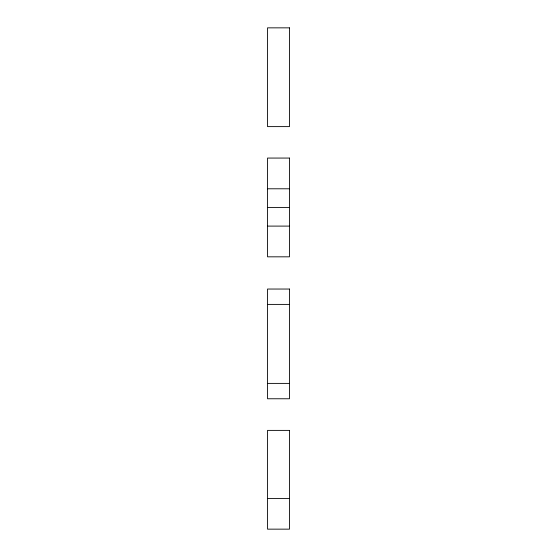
<?xml version="1.0" encoding="UTF-8"?>
<svg xmlns="http://www.w3.org/2000/svg" width="557" height="557" viewBox="0 0 557 557"><rect width="100%" height="100%" fill="white"/><g stroke="black" fill="none" stroke-linecap="round" stroke-linejoin="round"><path stroke-width="0.84" d="M267.527 188.788L289.473 188.788M267.527 207.448L289.473 207.448M267.527 226.1L289.473 226.1M267.527 304.401L289.473 304.401M267.527 383.397L289.473 383.397M267.527 498.424L289.473 498.424M289.473 27.85L267.527 27.85L267.527 126.613L289.473 126.613L289.473 27.85M289.473 158.063L267.527 158.063L267.527 256.826L289.473 256.826L289.473 158.063M289.473 289.041L267.527 289.041L267.527 398.763L289.473 398.763L289.473 289.041M289.473 430.387L267.527 430.387L267.527 529.15L289.473 529.15L289.473 430.387"/></g></svg>
